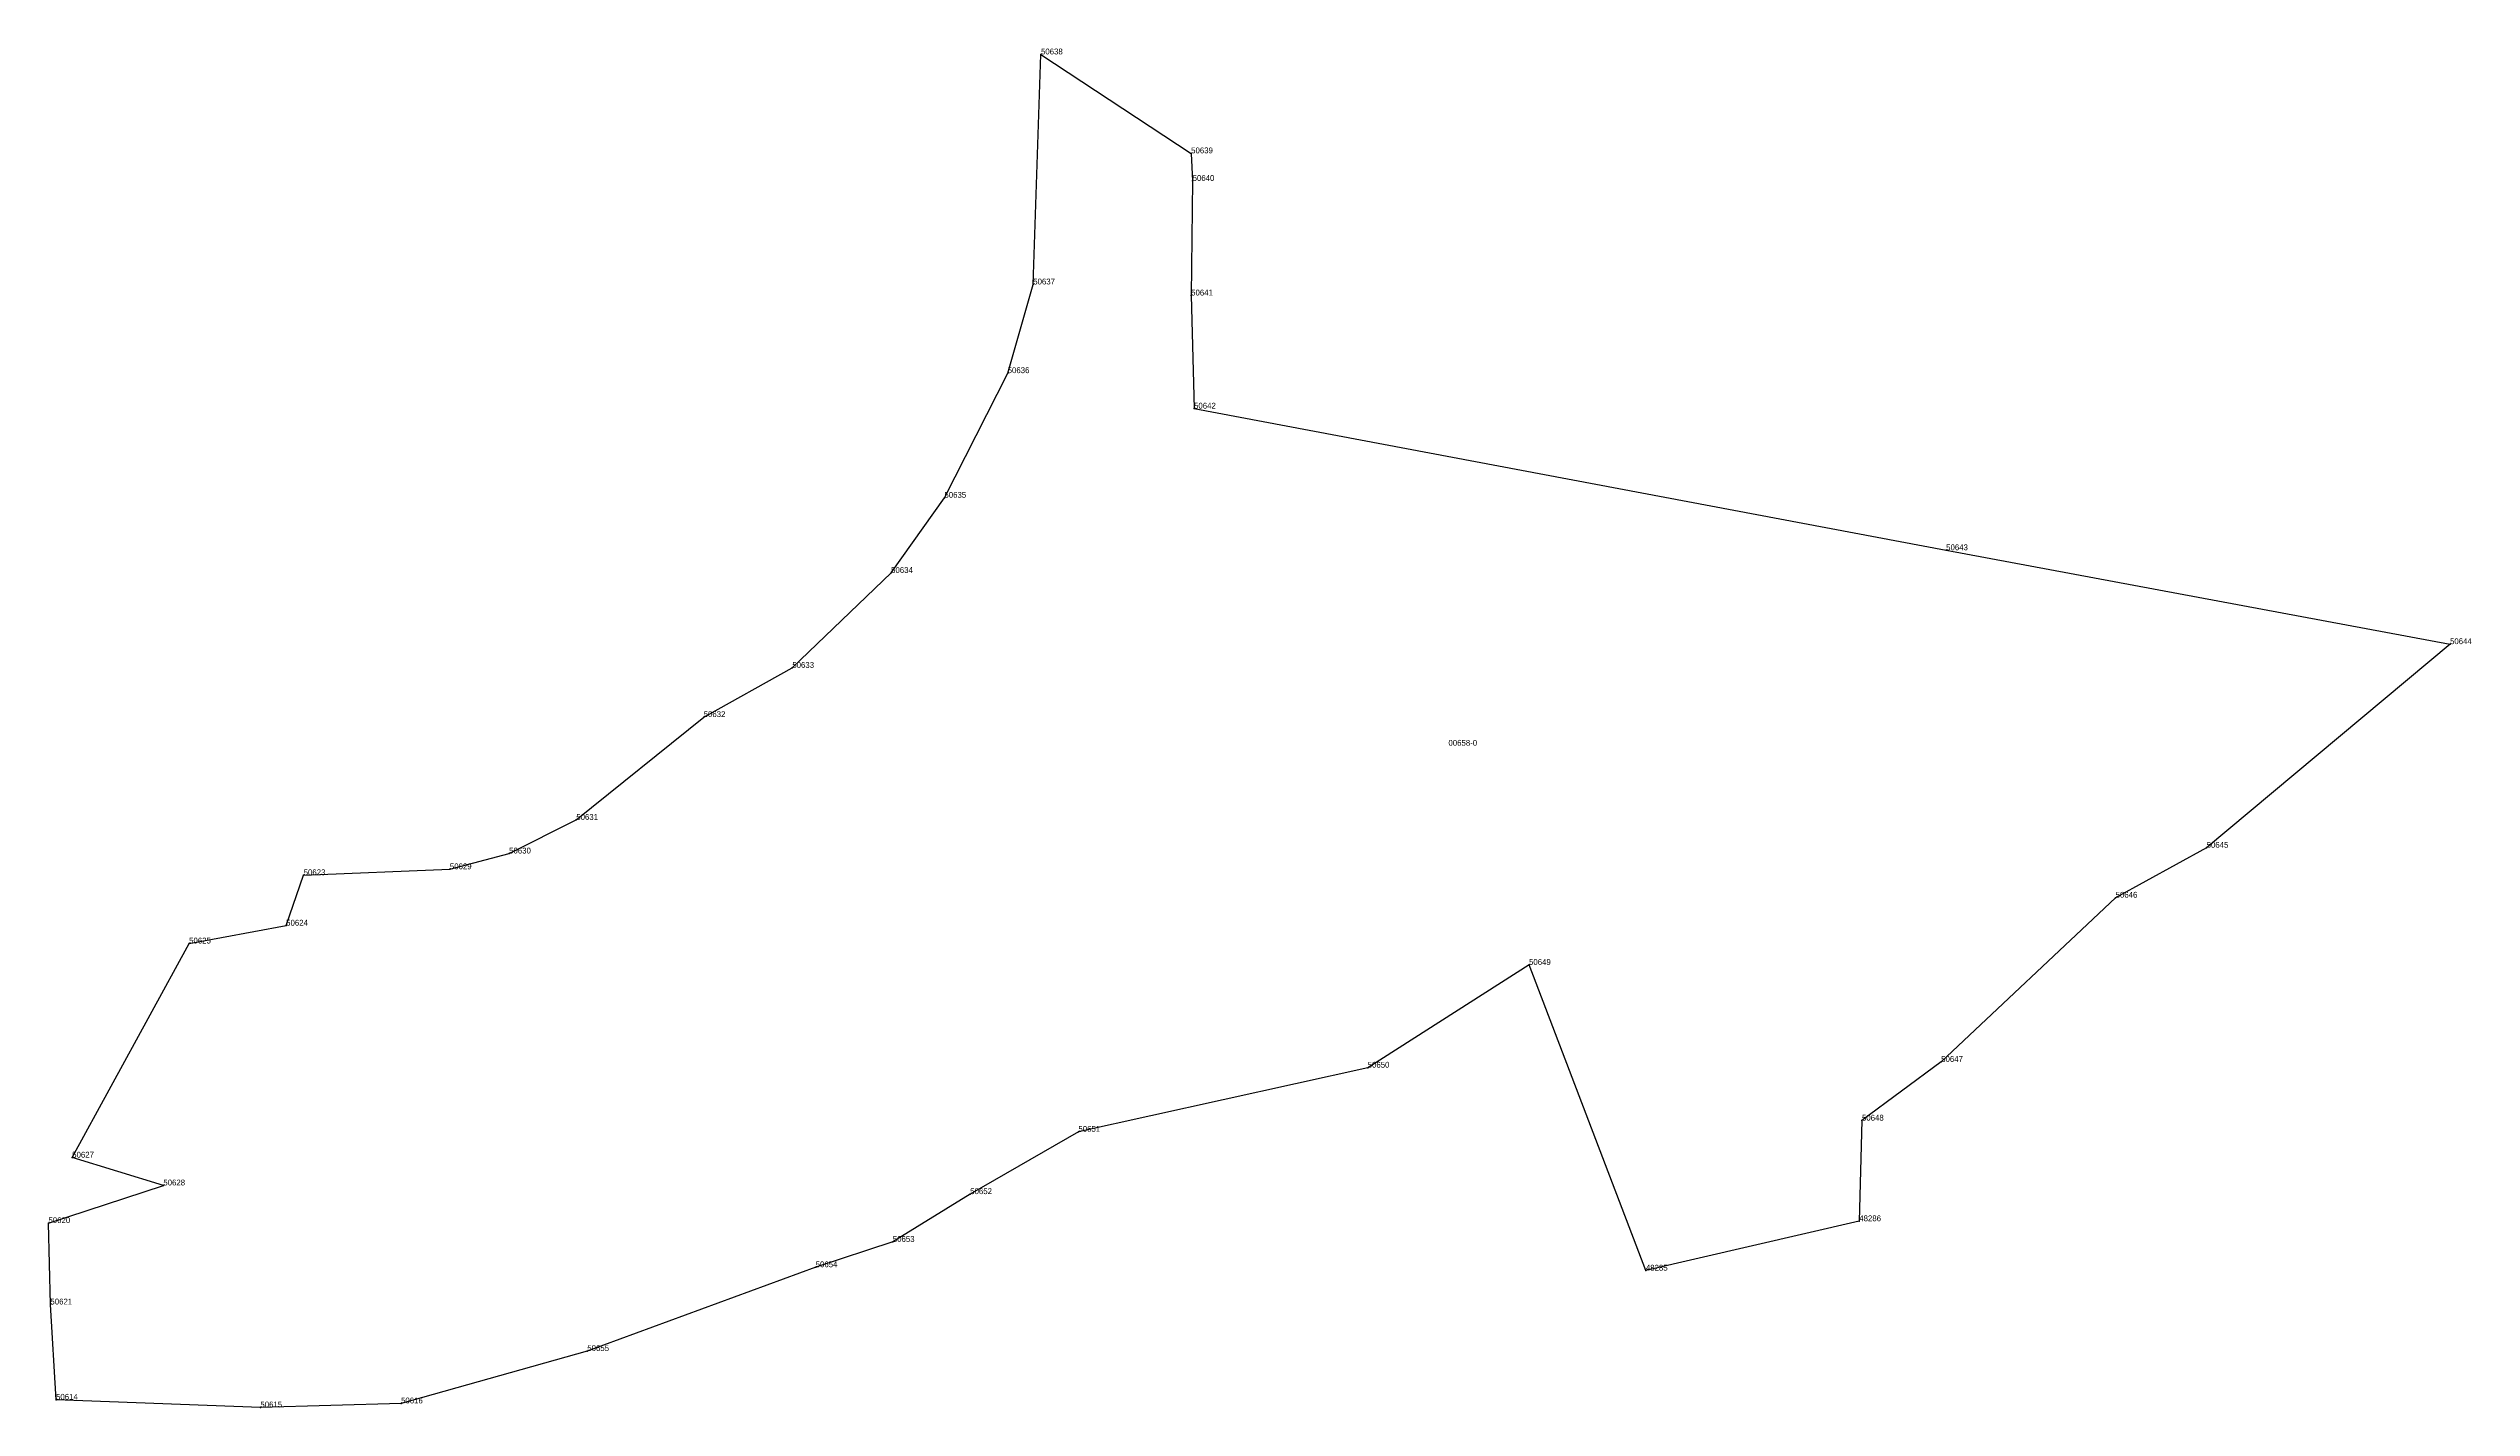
# Model space of a CAD drawing. Extents: x 7509311 to 7509643, y 4689701 to 4689887.
import ezdxf

# ---------------------------------------------------------------- set-up
doc = ezdxf.new("R2010")
doc.units = 0

msp = doc.modelspace()

# ---------------------------------------------------------------- linework, layer by layer
at = {"layer": 'Parcela Baze'}
msp.add_lwpolyline([(7509311.213, 4689726.608), (7509326.933, 4689731.757), (7509314.463, 4689735.558), (7509330.463, 4689764.846), (7509343.743, 4689767.286), (7509346.133, 4689774.186), (7509366.143, 4689774.995), (7509374.253, 4689777.155), (7509383.443, 4689781.754), (7509400.873, 4689795.813), (7509413.003, 4689802.543), (7509426.523, 4689815.522), (7509433.823, 4689825.802), (7509442.473, 4689842.851), (7509445.973, 4689854.98), (7509447.034, 4689886.439), (7509467.583, 4689872.909), (7509467.783, 4689869.139), (7509467.583, 4689853.47), (7509467.982, 4689838), (7509570.9, 4689818.628), (7509639.849, 4689805.786), (7509606.539, 4689777.938), (7509594.089, 4689771.109), (7509570.219, 4689748.65), (7509559.379, 4689740.621), (7509559.009, 4689726.861), (7509529.809, 4689720.102), (7509513.82, 4689761.921), (7509491.741, 4689747.862), (7509452.159, 4689739.093), (7509437.35, 4689730.57), (7509426.76, 4689724.037), (7509416.2, 4689720.57), (7509384.947, 4689709.11), (7509359.462, 4689701.947), (7509340.212, 4689701.398), (7509312.253, 4689702.449), (7509311.483, 4689715.478), (7509311.213, 4689726.608)], dxfattribs=at)
at = {"layer": 'Pikat'}
for p in [(7509447.034, 4689886.439), (7509467.583, 4689872.909), (7509467.783, 4689869.139), (7509445.973, 4689854.98), (7509467.583, 4689853.47), (7509442.473, 4689842.851), (7509467.982, 4689838), (7509433.823, 4689825.802), (7509570.9, 4689818.628), (7509426.523, 4689815.522), (7509639.849, 4689805.786), (7509413.003, 4689802.543), (7509400.873, 4689795.813), (7509383.443, 4689781.754), (7509606.539, 4689777.938), (7509346.133, 4689774.186), (7509366.143, 4689774.995), (7509374.253, 4689777.155), (7509594.089, 4689771.109), (7509330.463, 4689764.846), (7509343.743, 4689767.286), (7509513.82, 4689761.921), (7509491.741, 4689747.862), (7509570.219, 4689748.65), (7509452.159, 4689739.093), (7509559.379, 4689740.621), (7509314.463, 4689735.558), (7509326.933, 4689731.757), (7509437.35, 4689730.57), (7509311.213, 4689726.608), (7509559.009, 4689726.861), (7509426.76, 4689724.037), (7509416.2, 4689720.57), (7509529.809, 4689720.102), (7509311.483, 4689715.478), (7509384.947, 4689709.11), (7509312.253, 4689702.449), (7509340.212, 4689701.398), (7509359.462, 4689701.947)]:
    msp.add_point(p, dxfattribs=at)

# ---------------------------------------------------------------- texts
at = {"layer": 'Nr e Pikave Gjeodezike te Parceles Baze'}
for s, p in [('50638', (7509447.034, 4689886.439)), ('50639', (7509467.583, 4689872.909)), ('50640', (7509467.783, 4689869.139)), ('50637', (7509445.973, 4689854.98)), ('50641', (7509467.583, 4689853.47)), ('50636', (7509442.473, 4689842.851)), ('50642', (7509467.982, 4689838)), ('50635', (7509433.823, 4689825.802)), ('50643', (7509570.9, 4689818.628)), ('50634', (7509426.523, 4689815.522)), ('50644', (7509639.849, 4689805.786)), ('50633', (7509413.003, 4689802.543)), ('50632', (7509400.873, 4689795.813)), ('50631', (7509383.443, 4689781.754)), ('50630', (7509374.253, 4689777.155)), ('50645', (7509606.539, 4689777.938)), ('50623', (7509346.133, 4689774.186)), ('50629', (7509366.143, 4689774.995)), ('50646', (7509594.089, 4689771.109)), ('50624', (7509343.743, 4689767.286)), ('50625', (7509330.463, 4689764.846)), ('50649', (7509513.82, 4689761.921)), ('50650', (7509491.741, 4689747.862)), ('50647', (7509570.219, 4689748.65)), ('50648', (7509559.379, 4689740.621)), ('50651', (7509452.159, 4689739.093)), ('50627', (7509314.463, 4689735.558)), ('50628', (7509326.933, 4689731.757)), ('50652', (7509437.35, 4689730.57)), ('48286', (7509559.009, 4689726.861)), ('50620', (7509311.213, 4689726.608)), ('50653', (7509426.76, 4689724.037)), ('50654', (7509416.2, 4689720.57)), ('48285', (7509529.809, 4689720.102)), ('50621', (7509311.483, 4689715.478)), ('50655', (7509384.947, 4689709.11)), ('50614', (7509312.253, 4689702.449)), ('50615', (7509340.212, 4689701.398)), ('50616', (7509359.462, 4689701.947))]:
    msp.add_text(s, height=0.8, dxfattribs=at).set_placement(p)
at = {"layer": 'Nr Parceles Baze'}
msp.add_text('00658-0', height=0.8, dxfattribs=at).set_placement((7509502.791, 4689791.891))

doc.saveas('drawing.dxf')
